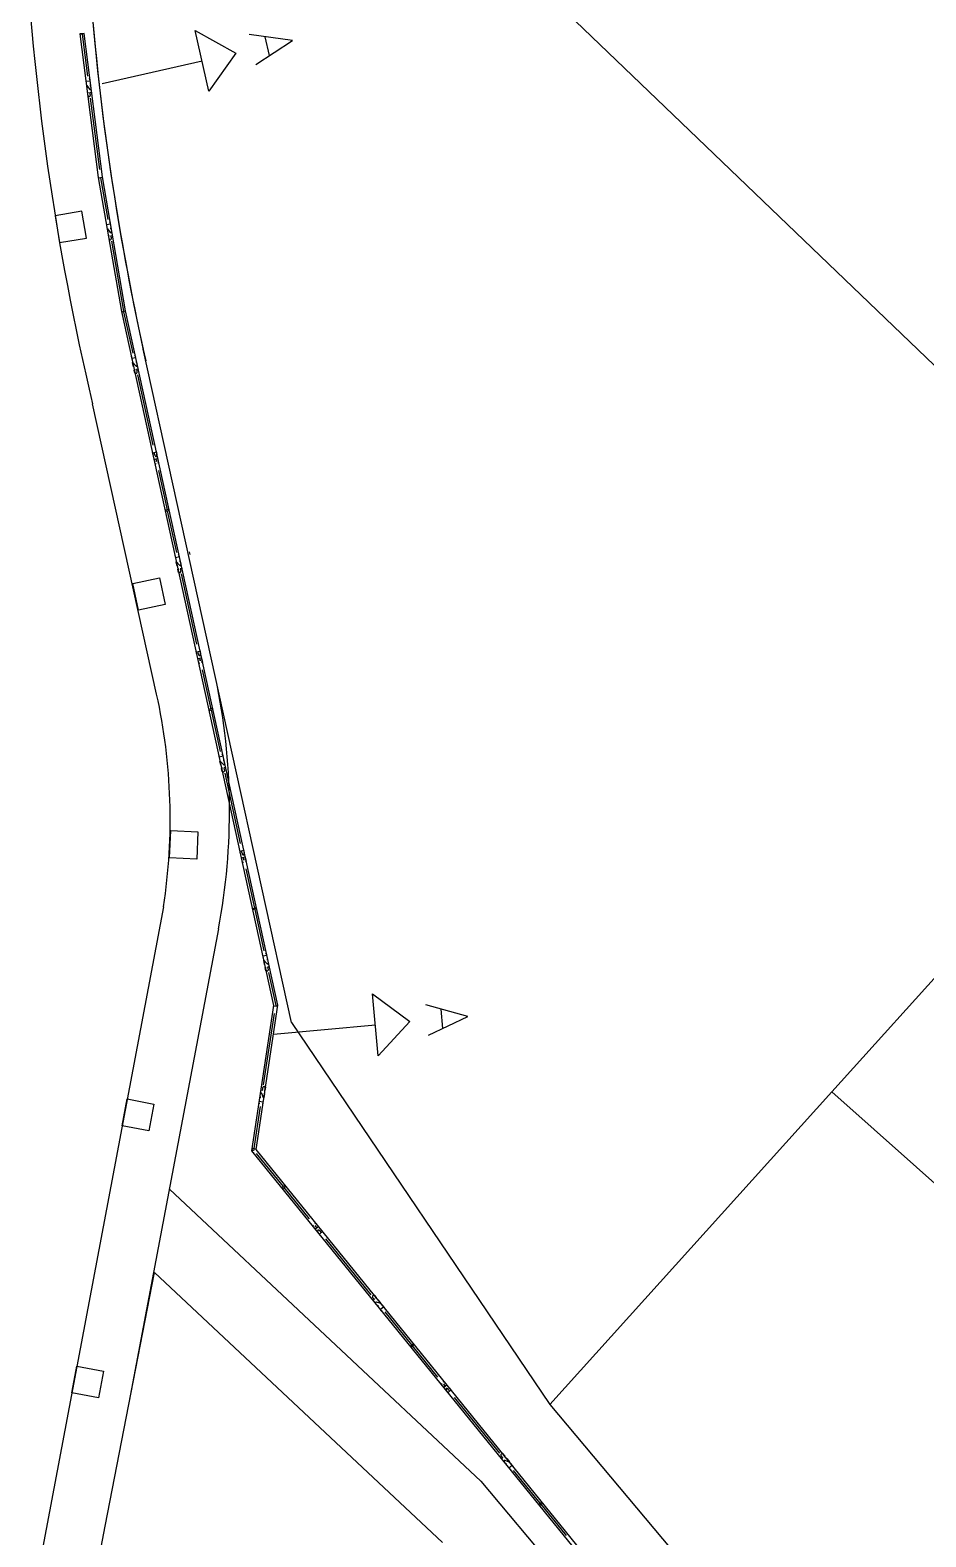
# Model space of a CAD drawing. Header units: inches. Extents: x 0.0008 to 0.0144, y 0.0003 to 0.0113.
# Drawn here: x 0.008859 to 0.009897, y 0.00227 to 0.004015 of the extents above; entities that cross this region are included whole.
import ezdxf

# ---------------------------------------------------------------- set-up
doc = ezdxf.new("R2010")
doc.units = ezdxf.units.IN
doc.header["$MEASUREMENT"] = 0
doc.layers.add('Standard', color=7, linetype='Continuous')

msp = doc.modelspace()

# ---------------------------------------------------------------- linework, layer by layer
at = {"layer": 'Standard', "color": 220, "linetype": 'ByBlock'}
for p, q in [((0.01024983648924069, 0.003297412996639185), (0.00938001602976722, 0.004132262757588244)), ((0.009787483139672114, 0.002785843255602287), (0.01024947209285061, 0.003297003294556457)), ((0.009460838864412914, 0.00242361315128902), (0.009787483139672114, 0.002785843255602287)), ((0.01087038117694248, 0.001822625888753567), (0.009787483139672114, 0.002785843255602287))]:
    msp.add_line(p, q, dxfattribs=at)
at = {"layer": 'Standard', "color": 51, "linetype": 'ByBlock'}
for p, q in [((0.00906598431103572, 0.00394486122403513), (0.009050161275180288, 0.00401490146801874)), ((0.009050161275180288, 0.00401490146801874), (0.009097162494470854, 0.003988712236826287)), ((0.008921456625231422, 0.004011659488316579), (0.008916577559742032, 0.004011140245445776)), ((0.008916577559742032, 0.004011140245445776), (0.008937862659027315, 0.003844776025434705)), ((0.008942714809647341, 0.003845505634777835), (0.008921456625231422, 0.004011659488316579)), ((0.009162739497250362, 0.004003462181544157), (0.009112761223355725, 0.004010257315548945)), ((0.009120536114594412, 0.003975841967931181), (0.009162739497250362, 0.004003462181544157)), ((0.009136063090006568, 0.003986000385077079), (0.009131147231958835, 0.004007760298927788)), ((0.008942463885055346, 0.003953749145733145), (0.009058072793107925, 0.003979881346027355)), ((0.009097162494470854, 0.003988712236826287), (0.00906598431103572, 0.00394486122403513)), ((0.008937862659027315, 0.003844776025434705), (0.0089647283320697, 0.003689431562461949)), ((0.00896954345944885, 0.003690375250025362), (0.008942714809647341, 0.003845505634777854)), ((0.0089647283320697, 0.003689431562461949), (0.00914090138003113, 0.002885822937041095)), ((0.009145887482864556, 0.002885986724663024), (0.008969543459448835, 0.003690375250025445)), ((0.0092622660352395, 0.00282765859821911), (0.009255688568551378, 0.002899162032912366)), ((0.009255688568551378, 0.002899162032912366), (0.009298883615031967, 0.002867081222374111)), ((0.00914090138003113, 0.002885822937041098), (0.009115458828474495, 0.002717638455322295)), ((0.009120633173331158, 0.002719046590903854), (0.009145887482864556, 0.002885986724663024)), ((0.009365822140761496, 0.00287317531261635), (0.009317152472626471, 0.002886414085643193)), ((0.009337100902199302, 0.002859332065354665), (0.009335057432611956, 0.002881546559343524)), ((0.009140951343461271, 0.002852539039236854), (0.009258977301895401, 0.002863410315566169)), ((0.009298883615031967, 0.002867081222374111), (0.0092622660352395, 0.00282765859821911)), ((0.00932038441171765, 0.002851279776839173), (0.009365822140761496, 0.00287317531261635)), ((0.009115458828474495, 0.002717638455322295), (0.01034201574017339, 0.001205651254820953)), ((0.01034518632166237, 0.00120952944665176), (0.009120633173331158, 0.002719046590903858))]:
    msp.add_line(p, q, dxfattribs=at)
at = {"layer": 'Standard', "color": 7, "linetype": 'ByBlock'}
for p, q in [((0.008921533353365771, 0.004011059781636905), (0.008916667494746436, 0.00401043731394161)), ((0.008919108222520362, 0.004010749545412177), (0.008925342890928185, 0.003962012855556213)), ((0.008923592490084295, 0.003956311588121779), (0.008928458348703634, 0.003956934055817071)), ((0.008924252013449803, 0.003951156757091318), (0.00892451947914683, 0.003951190972790752)), ((0.00892451947914683, 0.003951190972790752), (0.00892773475393548, 0.003947077524185823)), ((0.008925363725952594, 0.003946297918106767), (0.00892488155848052, 0.003946236236562243)), ((0.008928447788958252, 0.003957016590729441), (0.008927684463953468, 0.003959454656639598)), ((0.00892926388617944, 0.003947338500254275), (0.008929359261954015, 0.003947602471573201)), ((0.008925586023779259, 0.003940730139628677), (0.008925773625917078, 0.003939900373645854)), ((0.008930227070456594, 0.003943109736235382), (0.008927874011240783, 0.003942808719814327)), ((0.008928580122601473, 0.003936707266592539), (0.008939161074274359, 0.003853995480442748)), ((0.008938033121505937, 0.003844801657577409), (0.008937862177447154, 0.003844779789462728)), ((0.008942817208366032, 0.003844913538166716), (0.00893798342408134, 0.003844077729790547)), ((0.008940408052834723, 0.00384449697171402), (0.00894877955245694, 0.003796081540058945)), ((0.008942243697547772, 0.003846769170861283), (0.008942411176774658, 0.003845459978037528)), ((0.008918895848677022, 0.003805671609528728), (0.008887844702665884, 0.003800396354520732)), ((0.008924171103685015, 0.003774620463517594), (0.008918895848677022, 0.003805671609528728)), ((0.008887844702665884, 0.003800396354520732), (0.008893119957673874, 0.00376934520850961)), ((0.008947282333240913, 0.003790308965190918), (0.00895211611752561, 0.003791144773567087)), ((0.008952102728395566, 0.003791222193076098), (0.008951231340220795, 0.003793628769647618)), ((0.008893119957673874, 0.00376934520850961), (0.008924171103685015, 0.003774620463517594)), ((0.008948167943637063, 0.003785188130467142), (0.008948432754790422, 0.003785233918894398)), ((0.008948432754790422, 0.003785233918894398), (0.008951825780793276, 0.003781265817845299)), ((0.008949491323561657, 0.003780382716057366), (0.008949013299015209, 0.003780300060958087)), ((0.00894996674600059, 0.003774786977026086), (0.008950182115117897, 0.00377400938096998)), ((0.008954491163588008, 0.003777411625898783), (0.008952152594723354, 0.003777007264568158)), ((0.008953126292645398, 0.003770942758238039), (0.008967138691072936, 0.003689903954080205)), ((0.008953341959639816, 0.003781593774600275), (0.008953425636857606, 0.003781861684135031)), ((0.008969671714487312, 0.003689790218112996), (0.008964880144291774, 0.003688739352917338)), ((0.008964880144291774, 0.003688739352917338), (0.008964880086178358, 0.003688739340172173)), ((0.008967283649654972, 0.00368926647868837), (0.008977809297050866, 0.003641273283596047)), ((0.008976063644649914, 0.003637746583131752), (0.008977126330204303, 0.003632901116319547)), ((0.008976569685390099, 0.003635439217983082), (0.008976559573303507, 0.003635463673418012)), ((0.00897656515254448, 0.003635438223860173), (0.008976569685390099, 0.003635439217983082)), ((0.008976569685390099, 0.003635439217983082), (0.008981356780853437, 0.003636489101801)), ((0.008977682975018508, 0.003630363014656007), (0.00897794736060846, 0.003630420998490823)), ((0.008978745660572902, 0.003625517547843803), (0.008977682975018508, 0.003630363014656007)), ((0.00897794736060846, 0.003630420998490823), (0.008981514237828524, 0.003626608409044146)), ((0.008981332268204814, 0.003636600915589146), (0.008980368192294004, 0.00363893247154372)), ((0.00897827955558265, 0.00362761802044461), (0.008978189489794921, 0.003628028853115732)), ((0.008979221554634815, 0.003625621918746469), (0.008978745660572902, 0.003625517547843803)), ((0.008979555325757201, 0.003621825763605933), (0.008979549650014618, 0.003621824518828102)), ((0.008980364990941504, 0.003618133979368063), (0.008979555325757201, 0.003621825763605933)), ((0.00898434127832357, 0.003622875396768929), (0.008982030936281296, 0.003622368703150091)), ((0.008983014255148566, 0.003627003759480334), (0.00898308588252563, 0.003627275139130354)), ((0.008983274537044885, 0.003616353739990421), (0.009001137775173492, 0.003534903750242398)), ((0.009000353600178894, 0.00352699305599563), (0.009001213869437209, 0.003523070535242894)), ((0.00900515177965218, 0.003526594362098252), (0.009000657224623003, 0.003525608636906429)), ((0.009003232813942295, 0.003523513320890555), (0.009002676169128091, 0.00352605142255409)), ((0.009004848155208071, 0.003527978781187453), (0.009005708424466389, 0.003524056260434716)), ((0.009002074138695528, 0.003519148014490154), (0.009003389844620017, 0.003513148865103614)), ((0.009006826521105528, 0.003518981111359185), (0.009002327159065623, 0.003517994331915819)), ((0.009003389844620017, 0.003513148865103614), (0.00900482714082721, 0.003513464086314689)), ((0.009005965097755449, 0.00351613200549074), (0.009004426854323, 0.003515794644997283)), ((0.00900465855926792, 0.003518505643913716), (0.00900521520408213, 0.003515967542250181)), ((0.009006573500735433, 0.003520134793933519), (0.0090078386025859, 0.003514366381061847)), ((0.0090078386025859, 0.003514366381061847), (0.00900665607794721, 0.0035141070351825)), ((0.009007615096647886, 0.003505369476339433), (0.009017584099229571, 0.00345991438291065)), ((0.009015180593866374, 0.003459387257139622), (0.009015161280844704, 0.003459383021496303)), ((0.009019952909153658, 0.003460433899437126), (0.009015180593866374, 0.003459387257139622)), ((0.009015484218310488, 0.003458002838050421), (0.009015464789062008, 0.003457998576916771)), ((0.00902025641737096, 0.003459049454857595), (0.009015484218310488, 0.003458002838050421)), ((0.009017887723673684, 0.003458529963821449), (0.009028413371069575, 0.00341053676872913)), ((0.009026667718668622, 0.003407010068264831), (0.009027730404223016, 0.003402164601452626)), ((0.009027173759408808, 0.003404702703116161), (0.009027120433277032, 0.003404831668956598)), ((0.009027149855428131, 0.003404697460604772), (0.009027173759408808, 0.003404702703116161)), ((0.009027173759408811, 0.003404702703116161), (0.009031941483737083, 0.003405748338545594)), ((0.009031893128178339, 0.003405968911127732), (0.009030972266312718, 0.003408195956676803)), ((0.00902828704903722, 0.00339962649978909), (0.009028551434627172, 0.003399684483623902)), ((0.009029349734591612, 0.003394781032976886), (0.00902828704903722, 0.00339962649978909)), ((0.009028551434627172, 0.003399684483623902), (0.009032118311847233, 0.003395871894177228)), ((0.009029825628653527, 0.003394885403879547), (0.009029349734591612, 0.003394781032976886)), ((0.009030159399775913, 0.003391089248739016), (0.009030134352898268, 0.003391083755572701)), ((0.009030969064960212, 0.003387397464501142), (0.009030159399775913, 0.003391089248739016)), ((0.00903492598120722, 0.003392134633513527), (0.009032635010300008, 0.003391632188283173)), ((0.00903361832916728, 0.003396267244613413), (0.009033689956544341, 0.003396538624263437)), ((0.009033878611063598, 0.003385617225123505), (0.009051741849192201, 0.003304167235375481)), ((0.008978048972362202, 0.003374677976387827), (0.00900887121796932, 0.003381158035009433)), ((0.008984529030983792, 0.003343855730780728), (0.008978048972362202, 0.003374677976387827)), ((0.00900887121796932, 0.003381158035009433), (0.00901535127659091, 0.003350335789402319)), ((0.00901535127659091, 0.003350335789402319), (0.008984529030983792, 0.003343855730780728)), ((0.009050957674197606, 0.003296256541128713), (0.009051817943455921, 0.003292334020375972)), ((0.009055755853670893, 0.00329585784723133), (0.009051261298641717, 0.003294872122039508)), ((0.00905267821271424, 0.003288411499623236), (0.009053993918638727, 0.003282412350236697)), ((0.00905743059512424, 0.003288244596492268), (0.009052931233084335, 0.003287257817048901)), ((0.009053836887961008, 0.003292776806023637), (0.009053280243146803, 0.003295314907687173)), ((0.009053993918638727, 0.003282412350236697), (0.009055431214845918, 0.003282727571447772)), ((0.009056569171774158, 0.003285395490623823), (0.009055030928341711, 0.003285058130130367)), ((0.009055262633286633, 0.0032877691290468), (0.009055819278100842, 0.003285231027383264)), ((0.009055452229226782, 0.003297242266320531), (0.009056312498485103, 0.003293319745567795)), ((0.009057177574754145, 0.003289398279066598), (0.009058442676604614, 0.003283629866194929)), ((0.009058442676604614, 0.003283629866194929), (0.00905726015196592, 0.003283370520315583)), ((0.009058219170666598, 0.003274632961472516), (0.009068188173248283, 0.003229177868043732)), ((0.009065784667885086, 0.003228650742272705), (0.009065745983728354, 0.003228642258240898)), ((0.009070537612037306, 0.003229693136181724), (0.009065784667885086, 0.003228650742272705)), ((0.0090660882923292, 0.0032272663231835), (0.009066049491945657, 0.003227257813661366)), ((0.009070841120254606, 0.003228308691602189), (0.0090660882923292, 0.0032272663231835)), ((0.009068491797692393, 0.003227793448954532), (0.009079017445088287, 0.003179800253862209)), ((0.009077271792687336, 0.003176273553397914), (0.009078334478241724, 0.003171428086585709)), ((0.009082453988151865, 0.003175336906666311), (0.009081576340331429, 0.003177459441809882)), ((0.009077777833427518, 0.003173966188249244), (0.009077681293250555, 0.003174199664495189)), ((0.00907773455831178, 0.003173956697349371), (0.009077777833427518, 0.003173966188249244)), ((0.009077777833427518, 0.003173966188249244), (0.009082526186620733, 0.003175007575290193)), ((0.009078891123055932, 0.003168889984922169), (0.009079155508645886, 0.003168947968756984)), ((0.009079953808610326, 0.003164044518109964), (0.009078891123055932, 0.003168889984922169)), ((0.009079155508645886, 0.003168947968756984), (0.009082722385865943, 0.003165135379310307)), ((0.00908042970267224, 0.00316414888901263), (0.009079953808610326, 0.003164044518109964)), ((0.009080763473794625, 0.003160352733872095), (0.009080719055781913, 0.003160342992317299)), ((0.009081573138978925, 0.003156660949634224), (0.009080763473794625, 0.003160352733872095)), ((0.009085510684090867, 0.003161393870258122), (0.009083239084318717, 0.003160895673416252)), ((0.009084222403185988, 0.003165530729746496), (0.009084294030563052, 0.003165802109396515)), ((0.009084482685082308, 0.003154880710256583), (0.009102345923210914, 0.003073430720508559)), ((0.009020440397519335, 0.003056874110870799), (0.009021918716412503, 0.00308833546108426)), ((0.009021918716412503, 0.00308833546108426), (0.009053380066625968, 0.003086857142191103)), ((0.009053380066625968, 0.003086857142191103), (0.009051901747732799, 0.003055395791977633)), ((0.009051901747732799, 0.003055395791977633), (0.009020440397519335, 0.003056874110870799)), ((0.009101561748216315, 0.003065520026261791), (0.009102422017474633, 0.003061597505509054)), ((0.009106359927689605, 0.003065121332364413), (0.00910186537266043, 0.00306413560717259)), ((0.009103282286732954, 0.003057674984756315), (0.009104597992657436, 0.003051675835369775)), ((0.009108034669142949, 0.003057508081625346), (0.009103535307103047, 0.00305652130218198)), ((0.00910444096197972, 0.003062040291156716), (0.009103884317165512, 0.003064578392820252)), ((0.00910717324579287, 0.003054658975756902), (0.009105635002360422, 0.003054321615263445)), ((0.009105866707305347, 0.003057032614179878), (0.009106423352119551, 0.003054494512516342)), ((0.009106056303245492, 0.003066505751453614), (0.009106916572503811, 0.003062583230700878)), ((0.009107781648772855, 0.003058661764199681), (0.009109046750623323, 0.003052893351328008)), ((0.009104597992657436, 0.003051675835369775), (0.00910603528886463, 0.003051991056580851)), ((0.009109046750623323, 0.003052893351328008), (0.009107864225984629, 0.003052634005448661)), ((0.009108823244685307, 0.003043896446605594), (0.009118792247266996, 0.00299844135317681)), ((0.009116388741903798, 0.002997914227405783), (0.009116330686612, 0.002997901494985496)), ((0.009121122314920953, 0.002998952372926319), (0.009116388741903798, 0.002997914227405783)), ((0.00911669236634791, 0.002996529808316583), (0.009116634194829304, 0.002996517050405965)), ((0.009121425823138256, 0.002997567928346787), (0.00911669236634791, 0.002996529808316583)), ((0.009119095871711107, 0.00299705693408761), (0.009129621519107, 0.002949063738995291)), ((0.009127875866706046, 0.002945537038530992), (0.009128938552260437, 0.002940691571718787)), ((0.009128381907446232, 0.002943229673382323), (0.009128242153224086, 0.00294356766003376)), ((0.009128319261195424, 0.002943215934093965), (0.009128381907446232, 0.002943229673382323)), ((0.009128381907446232, 0.002943229673382323), (0.009133110889504378, 0.002944266812034787)), ((0.009129495197074641, 0.002938153470055252), (0.009129759582664598, 0.002938211453890063)), ((0.00913055788262904, 0.002933308003243047), (0.009129495197074641, 0.002938153470055252)), ((0.009129759582664598, 0.002938211453890063), (0.009133326459884657, 0.00293439886444339)), ((0.009131033776690951, 0.002933412374145708), (0.00913055788262904, 0.002933308003243047)), ((0.009133014848125395, 0.002944704902204902), (0.009132180414350138, 0.002946722926942964)), ((0.009134606689860268, 0.00293744375890459), (0.009134266265367052, 0.00293804640034826)), ((0.009134826477204702, 0.002934794214879575), (0.009134898104581764, 0.002935065594529598)), ((0.009131367547813338, 0.002929616219005177), (0.009131303758665563, 0.002929602229061897)), ((0.009132177212997639, 0.002925924434767303), (0.009131367547813338, 0.002929616219005177)), ((0.009136095386974515, 0.002930653107002721), (0.009133843158337429, 0.002930159158549335)), ((0.009135086759101019, 0.002924144195389665), (0.009143472677418068, 0.002885907401140283)), ((0.009140951141389101, 0.00288416406715611), (0.009141203522892528, 0.002885832862079232)), ((0.009141163081245953, 0.00288556545415287), (0.00914571272305835, 0.00288487738552039)), ((0.009143779589822747, 0.002885917482852315), (0.009143669033688075, 0.002885186464478295)), ((0.0091455007832015, 0.00288347599852363), (0.009145880459940602, 0.002885986493968225)), ((0.009129468345517625, 0.002793921617371925), (0.009141937473762263, 0.002876369885681276)), ((0.00896556789487788, 0.002746589531411035), (0.008971409102575316, 0.002777539204699118)), ((0.008971409102575316, 0.002777539204699118), (0.009002358775863405, 0.002771697997001716)), ((0.0091258999692426, 0.002783883821171515), (0.009125735964795127, 0.00278365604949461)), ((0.009126135347456358, 0.002788214113094984), (0.009128476950565198, 0.002787859978920177)), ((0.009129408314567784, 0.002778879577391023), (0.00912744212497474, 0.002783716161916917)), ((0.00912854559465355, 0.002771365038782866), (0.009129287384152527, 0.002776269893271524)), ((0.009129675940556747, 0.002778839102765583), (0.009129408314567784, 0.002778879577391023)), ((0.009130417730055719, 0.002783743957254244), (0.009129675940556747, 0.002778839102765583)), ((0.009129936003275586, 0.002783816811580035), (0.009130417730055719, 0.002783743957254244)), ((0.009130089044917859, 0.002781553327287358), (0.009130045104206728, 0.002781262863270342)), ((0.009131548075958918, 0.00279121802123696), (0.00913098290300732, 0.002787480989245602)), ((0.00913098290300732, 0.002787480989245602), (0.00913098570356587, 0.002787480565700941)), ((0.009002358775863405, 0.002771697997001716), (0.008996517568166008, 0.002740748323713621)), ((0.009118306179723559, 0.002720115235542587), (0.009125653428094339, 0.002768696651430252)), ((0.009124035580198173, 0.002774333890930039), (0.009124101741416773, 0.002771798201749744)), ((0.009128898827748299, 0.002773700683777465), (0.009124050708262346, 0.002774433892914)), ((0.009128901064371855, 0.002773700345519956), (0.009128898827748304, 0.002773700683777465)), ((0.009128898827748304, 0.002773700683777465), (0.009128899164294865, 0.002773687785322815)), ((0.008996517568166008, 0.002740748323713621), (0.00896556789487788, 0.002746589531411035)), ((0.00911567681861858, 0.002719079449136142), (0.009118940295626326, 0.002718585894642307)), ((0.009115888815824752, 0.00272048082745963), (0.009120739143259601, 0.002719747284402224)), ((0.009117558532565137, 0.002718209864480878), (0.009116012628754184, 0.002716955780978736)), ((0.009116102451157551, 0.002716845056133504), (0.009117989171774138, 0.002715213297704638)), ((0.009118037742274586, 0.002718340275626945), (0.009118094239866708, 0.002718713848545827)), ((0.009121302934030894, 0.002718205694979673), (0.009120623016371558, 0.002719043826809732)), ((0.009120739143259601, 0.002719747284402224), (0.00912073917193426, 0.002719747280065591)), ((0.009152280907168027, 0.002676113497002008), (0.009121326658064508, 0.002714270678379953)), ((0.009150389493549113, 0.002674579125588728), (0.009154191823703382, 0.002677663689765606)), ((0.009151282399128201, 0.002673478433240937), (0.009155084734735216, 0.002676563001841244)), ((0.009182491063745024, 0.002638873555561035), (0.009153173818199863, 0.002675012809077646)), ((0.009154191823703382, 0.002677663689765606), (0.009154199096754047, 0.002677669589882276)), ((0.009155084734735216, 0.002676563001841244), (0.009155092002333134, 0.002676568897534484)), ((0.009186331029222497, 0.002630734211937602), (0.009187271200157889, 0.002631496906777291)), ((0.009190051491855129, 0.002626148012252752), (0.009186331029222497, 0.002630734211937602)), ((0.00918975944647137, 0.002633819620778449), (0.009188616718383228, 0.002632892605505819)), ((0.009188797836526102, 0.002629997793781578), (0.009190020823108727, 0.00263098991715028)), ((0.009189307399328602, 0.002627065252189721), (0.009192884635082783, 0.002629967213043177)), ((0.009191031046043492, 0.002628463526062488), (0.00918939404248513, 0.002630481453923823)), ((0.009193628727609312, 0.002629049973106209), (0.00918975944647137, 0.002633819620778449)), ((0.009195115142868582, 0.002619913881066886), (0.00919258522827839, 0.002623032496852583)), ((0.009194222231836748, 0.002621014568991248), (0.009197795645757862, 0.002623913429459177)), ((0.009194553472309807, 0.002624629195399087), (0.009196190475868164, 0.002622611267537756)), ((0.009198688556789692, 0.002622812741534811), (0.009196158642199503, 0.002625931357320508)), ((0.009254072764796914, 0.002550635073624539), (0.009201539832424114, 0.002615392213174606)), ((0.009257471866385323, 0.002550350786514196), (0.009259852962470208, 0.002547415618715894)), ((0.009256049987074657, 0.002544330531099953), (0.009257884718438792, 0.00254581892016939)), ((0.009259087268645858, 0.002541235849563484), (0.009259145118962952, 0.002540961202997142)), ((0.009259852962470208, 0.002547415618715894), (0.009259859590279586, 0.0025474209953935)), ((0.009265149046347617, 0.002540457521978323), (0.009260250061222492, 0.002542262624783067)), ((0.009261855697081094, 0.002544173512750398), (0.009262234058555094, 0.00254448045091759)), ((0.009262234058555094, 0.00254448045091759), (0.009265359247166509, 0.002540628043182319)), ((0.00926356102175568, 0.002542858209127649), (0.009263896647838516, 0.002542444479983441)), ((0.009268633254283225, 0.002536592187459654), (0.00926483022526903, 0.002533507056346657)), ((0.009264915906730712, 0.002533401436075685), (0.009266807677079523, 0.002531765310310681)), ((0.009265359247166509, 0.002540628043182319), (0.009265149046347617, 0.002540457521978323)), ((0.00927012143933628, 0.002534757707585713), (0.009266996250724866, 0.002538610115320984)), ((0.009268639828473963, 0.002536597520640205), (0.009268633254283225, 0.002536592187459654)), ((0.009268633254283225, 0.002536592187459654), (0.009268669784046122, 0.002536560594150079)), ((0.009301099412473413, 0.002492665509608051), (0.009270145163369898, 0.002530822690985992)), ((0.009299207090063962, 0.00249113040095665), (0.009303010329008767, 0.002494215702371646)), ((0.009300099995643052, 0.002490029708608859), (0.009303903240040602, 0.002493115014447283)), ((0.009331309569050409, 0.002455425568167075), (0.009301992323505249, 0.002491564821683685)), ((0.009303010329008767, 0.002494215702371646), (0.009303016693268893, 0.002494220865250197)), ((0.009303903240040602, 0.002493115014447283), (0.009303909598847984, 0.002493120172902405)), ((0.008907154087608945, 0.002437083630553378), (0.008912995295306378, 0.002468033303841469)), ((0.008912995295306378, 0.002468033303841469), (0.008943944968594469, 0.002462192096144063)), ((0.008943944968594469, 0.002462192096144063), (0.00893810376089707, 0.002431242422855968)), ((0.009335149534527878, 0.002447286224543642), (0.009336089705463275, 0.002448048919383331)), ((0.009338869997160515, 0.002442700024858791), (0.009335149534527878, 0.002447286224543642)), ((0.009338577951776755, 0.002450371633384492), (0.009337435223688614, 0.002449444618111858)), ((0.009337616341831488, 0.002446549806387618), (0.009338839328414115, 0.002447541929756323)), ((0.009338125904633988, 0.002443617264795764), (0.00934170314038817, 0.002446519225649216)), ((0.009339849551348877, 0.002445015538668528), (0.009338212547790516, 0.002447033466529862)), ((0.009342447232914696, 0.002445601985712248), (0.009338577951776755, 0.002450371633384492)), ((0.00893810376089707, 0.002431242422855968), (0.008907154087608945, 0.002437083630553378)), ((0.009343933648173968, 0.002436465893672925), (0.009341403733583775, 0.002439584509458622)), ((0.009343040737142134, 0.002437566581597292), (0.009346614151063248, 0.002440465442065217)), ((0.009343371977615188, 0.00244118120800513), (0.009345008981173552, 0.002439163280143795)), ((0.009347507062095079, 0.002439364754140854), (0.00934497714750489, 0.002442483369926551)), ((0.0094028912701023, 0.002367187086230583), (0.0093503583377295, 0.00243194422578065)), ((0.009404867583589504, 0.00236088180646787), (0.009406703223744182, 0.002362370932775429)), ((0.009406290371690707, 0.00236690279912024), (0.009408671467775595, 0.002363967631321937)), ((0.009407905773951244, 0.002357787862169523), (0.009407963624268339, 0.002357513215603181)), ((0.009408671467775595, 0.002363967631321937), (0.009408677186794437, 0.002363972270761421)), ((0.009413967551653005, 0.002357009534584362), (0.009409068566527878, 0.00235881463738911)), ((0.00941067420238648, 0.002360725525356441), (0.00941105256386048, 0.002361032463523634)), ((0.00941105256386048, 0.002361032463523634), (0.009414177752471893, 0.002357180055788358)), ((0.009412390563300658, 0.002359394759761602), (0.009412702299311047, 0.002359010480114122)), ((0.009414177752471893, 0.002357180055788358), (0.009413967551653005, 0.002357009534584362)), ((0.009417451759588611, 0.002353144200065693), (0.009413647821783878, 0.002350058331714578)), ((0.009413729362303867, 0.002349957816017862), (0.009415626182384909, 0.002348317322916721)), ((0.009418939944641665, 0.002351309720191752), (0.009415814756030252, 0.002355162127927028)), ((0.00941745742498881, 0.00235314879600813), (0.009417451759588611, 0.002353144200065693)), ((0.009417451759588611, 0.002353144200065693), (0.009417483239619284, 0.002353116974092256)), ((0.0094499179177788, 0.002309217522214091), (0.009418963668675284, 0.002347374703592035)), ((0.009448024686578812, 0.002307681676324571), (0.009451828834314153, 0.002310767714977689)), ((0.009448917592157897, 0.00230658098397678), (0.009452721745345987, 0.002309667027053323)), ((0.009480128074355795, 0.002271977580773118), (0.009450810828810633, 0.002308116834289728)), ((0.009451828834314153, 0.002310767714977689), (0.009451834289783743, 0.002310772140618118)), ((0.009452721745345987, 0.002309667027053323), (0.009452727195362835, 0.002309671448270327))]:
    msp.add_line(p, q, dxfattribs=at)
at = {"layer": 'Standard', "color": 100, "linetype": 'ByBlock'}
for p, q in [((0.009161873880672586, 0.002866054633922599), (0.008989961999820327, 0.003645880141780574)), ((0.009043173924101333, 0.003411268267464016), (0.009043848930207744, 0.003408057616879984)), ((0.009161873880672567, 0.002866054633922614), (0.009460838864412914, 0.00242361315128902)), ((0.008945806466704162, 0.00228263300580913), (0.009002873713182837, 0.002576740940606921)), ((0.00933671588262183, 0.002263837560737846), (0.009002875232030756, 0.002576739135540992)), ((0.009460838864412914, 0.00242361315128902), (0.009721468349008893, 0.002113556880625496)), ((0.008827576960508086, 0.001653646259420764), (0.008945806466704162, 0.00228263300580913))]:
    msp.add_line(p, q, dxfattribs=at)
at = {"layer": 'Standard', "color": 2, "linetype": 'ByBlock'}
for p, q in [((0.009005471170989645, 0.003246346505913177), (0.008931328609053378, 0.003582671492465638)), ((0.009013436757195091, 0.00300022297951539), (0.008761643148735425, 0.001666093066398665)), ((0.0090771260687052, 0.002974673315964169), (0.008973827729976989, 0.00242734646157889)), ((0.009380982825906771, 0.002335057302161811), (0.009020298124890889, 0.00267311922109065)), ((0.009380982825906771, 0.002335057302161811), (0.0096330175478327, 0.002035225738287886))]:
    msp.add_line(p, q, dxfattribs=at)
at = {"layer": 'Standard', "color": 7, "linetype": 'ByBlock'}
for points in [[(0.008927738926275377, 0.003947028435258362), (0.008927941167508358, 0.003946853578779398), (0.008928154861270519, 0.003946740916724086), (0.008928372279299221, 0.003946694523530275), (0.008928585558643233, 0.003946716077013843), (0.008928786986027393, 0.003946804797690259), (0.008928969276804213, 0.003946957476964744), (0.008929125838404084, 0.003947168593171524), (0.008929251008756429, 0.003947430511265571)], [(0.008928979312224082, 0.003950754096122338), (0.008928801608575551, 0.003951001438440177), (0.008928602721894476, 0.003951194781141669), (0.008928389907505717, 0.003951327071144622), (0.008928170928812615, 0.003951393482550484), (0.008927953774090433, 0.003951391592691622)], [(0.008929403252238623, 0.003949548694889874), (0.008929235880066303, 0.003950118508740398), (0.008928993844824786, 0.003950627516108988)], [(0.00892935372143495, 0.003947661150657716), (0.008929470560907359, 0.003948235482459599), (0.008929491997440062, 0.003948855062879047)], [(0.008925905922806303, 0.003943463872555476), (0.008925702069570076, 0.003942915375239886), (0.008925573123694047, 0.003942300404310173), (0.008925523865598181, 0.003941641758628905), (0.008925556121431484, 0.003940963856215937)], [(0.008925765523799641, 0.003939985403254595), (0.008925922694537614, 0.003939574009275221), (0.008926123645094373, 0.003939209106089803), (0.008926360766674149, 0.003938904510399634), (0.008926625080900839, 0.003938671755421838), (0.008926906579775434, 0.003938519654195414), (0.00892719460461909, 0.003938453965884142)], [(0.008927193752401365, 0.003938459490408826), (0.008927535864850473, 0.003938483595420402), (0.008927861851137812, 0.003938606716852949), (0.008928161051605363, 0.003938824828670968), (0.00892842368248372, 0.003939130798680615)], [(0.008928571480230213, 0.003941500102224288), (0.008928400389693511, 0.003941978594954162), (0.008928167662062843, 0.003942399636847783), (0.008927884744522645, 0.003942742518098606)], [(0.008928428989004287, 0.003939075460324496), (0.008928582816091248, 0.003939392291107117), (0.00892868910172295, 0.003939755759972555), (0.008928743737240272, 0.003940151816388822), (0.008928744610610637, 0.003940565150094512), (0.008928691688072381, 0.003940979782944024), (0.008928587015439832, 0.003941379686571063)], [(0.008950157603725709, 0.003777575250588657), (0.008949980342399752, 0.003777027802743177), (0.008949878291924425, 0.003776418899555689), (0.008949855115689074, 0.00377577039932176), (0.008949911645669972, 0.003775105581784496)], [(0.008950170282243843, 0.003774093972114677), (0.008950345389206603, 0.003773689886481756), (0.00895056218953748, 0.003773334171599409), (0.008950812474304543, 0.003773040296262846), (0.008951086766720512, 0.003772819387773512), (0.008951374680972027, 0.003772679810614728), (0.008951665315468286, 0.003772626849738752)], [(0.00895166422117176, 0.003772632331450453), (0.008952004942923775, 0.003772671455191547), (0.00895232520054337, 0.00377280879056128), (0.008952614521698304, 0.00377303984673248), (0.008952863445669857, 0.003773357068234673)], [(0.008951832107446019, 0.003781216959839973), (0.008952041841208874, 0.003781051164625107), (0.008952260281853787, 0.00378094800723398), (0.008952479529446484, 0.003780911218367028), (0.008952691654869322, 0.003780942128498401), (0.008952888986578846, 0.003781039619759189), (0.008953064388048174, 0.003781200166365288), (0.008953211515860393, 0.003781417962127851), (0.008953325049119084, 0.003781685130434855)], [(0.00895290748356281, 0.003784993555182681), (0.008952719076589016, 0.003785232845009299), (0.008952511881329579, 0.003785417256062642), (0.008952293456203733, 0.003785540061084295), (0.00895207176929278, 0.003785596780184902), (0.008951854907666942, 0.003785585344269138)], [(0.00895290692666774, 0.003775730578895854), (0.008952714963161803, 0.003776201086363043), (0.008952463948174161, 0.00377661148848565), (0.008952166228390299, 0.003776941598796024)], [(0.008952871180182067, 0.003773302016712082), (0.008953010928054847, 0.003773625304586204), (0.008953101129859318, 0.003773993095132732), (0.008953138298685158, 0.003774391170757464), (0.008953120997705642, 0.003774804143142913), (0.008953049895720752, 0.003775216048110953), (0.008952927741303485, 0.003775610962746366)], [(0.008953386865176334, 0.003783796972876016), (0.008953193911055752, 0.003784364832825082), (0.008952927567594544, 0.003784867736551579)], [(0.008953417521687653, 0.003781920062866842), (0.008953489621963906, 0.00378230326049563), (0.00895351808863957, 0.003782710333080358), (0.008953502155988134, 0.003783130330755539)], [(0.008982428359563, 0.003630380740947976), (0.00898222945260509, 0.003630611376658547), (0.008982014227303691, 0.00363078634917572), (0.008981790535011492, 0.003630899275555973), (0.00898156653595441, 0.003630946036279736), (0.008981350401549034, 0.003630924925530216)], [(0.008982936595994678, 0.00362928281740715), (0.008982725672168457, 0.00362979999681087), (0.008982454043310916, 0.00363025594494902)], [(0.008980012566877263, 0.003622847014919795), (0.008979865878361727, 0.003622322119830429), (0.008979789146707941, 0.003621743983950401), (0.00897978485295952, 0.003621131300742775), (0.008979853135950653, 0.003620503880724941), (0.008979991787817044, 0.003619882010914772), (0.00898019632538503, 0.003619285798869543)], [(0.00898018072600904, 0.003619369777069917), (0.00898037370692704, 0.003618973915967472), (0.008980606179096129, 0.003618628239599189), (0.008980869340185603, 0.003618345836661787), (0.008981153225858848, 0.003618137400065571), (0.008981447087063232, 0.003618010822057855), (0.00898173979703241, 0.003617970895390784)], [(0.008981522740437611, 0.003626559882382834), (0.00898173967022206, 0.003626403620509138), (0.008981962500445334, 0.003626310322844157), (0.008982183172423483, 0.003626283363510063), (0.008982393705525784, 0.003626323717494666), (0.008982586485795249, 0.003626429925390874), (0.008982754541308424, 0.003626598146176338), (0.008982891794315854, 0.003626822296124519), (0.00898299328104472, 0.003627094268823445)], [(0.008981738458984253, 0.003617976322754339), (0.008982077093210524, 0.003618030625979027), (0.00898239089704987, 0.003618182128774709), (0.008982669609206816, 0.003618425877043449), (0.00898290411587383, 0.003618753900286823)], [(0.00898284153928489, 0.003621126984277421), (0.008982628751877917, 0.003621588448017846), (0.008982359656562, 0.003621987228831342), (0.008982047489340535, 0.003622303711868109)], [(0.008982914301574272, 0.003618699249172244), (0.008983039470142807, 0.00361902845632124), (0.008983113154353252, 0.003619399908725697), (0.008983132505812105, 0.003619799247235811), (0.008983096776454487, 0.003620211034715023), (0.008983007347461925, 0.003620619352789866), (0.00898286767587033, 0.003621008417202815)], [(0.008983075167935665, 0.003627333097131295), (0.008983139653915964, 0.003627882213976795), (0.008983115704510736, 0.003628465818722862)], [(0.00900322800693157, 0.003523512266639012), (0.009003340688481137, 0.00352311236283426), (0.009003496700269363, 0.003522738279796705), (0.009003690046850716, 0.003522404393327685), (0.009003913298024508, 0.003522123534496964), (0.009004157874373322, 0.003521906496551901), (0.009004414376965244, 0.003521761620139004), (0.009004672948549512, 0.003521694472777578), (0.00900492365236515, 0.003521707634903063), (0.009005156854005113, 0.003521800600702358), (0.009005363591661169, 0.003521969797551929), (0.00900553592052113, 0.00352220872331174), (0.009005667218083551, 0.003522508196198826), (0.00900575243865674, 0.003522856707638091), (0.009005788307261862, 0.003523240864530366), (0.009005773445488544, 0.003523645903941717), (0.009005708424466389, 0.003524056260434716)], [(0.009028917020791928, 0.003396636583245311), (0.00902884376906459, 0.003397088055111567), (0.009028721428499744, 0.003397528772231563)], [(0.009030616640895977, 0.003392110500052878), (0.009030469952380441, 0.003391585604963511), (0.009030393220726653, 0.003391007469083484), (0.009030388926978232, 0.003390394785875858), (0.009030457209969367, 0.003389767365858024), (0.009030595861835753, 0.00338914549604785), (0.009030800399403743, 0.003388549284002622)], [(0.009030784800027752, 0.003388633262202996), (0.009030977780945752, 0.003388237401100552), (0.009031210253114843, 0.003387891724732272), (0.009031473414204315, 0.00338760932179487), (0.00903175729987756, 0.003387400885198649), (0.009032051161081944, 0.003387274307190933), (0.009032343871051122, 0.003387234380523862)], [(0.009033032433581714, 0.003399644226081059), (0.009032833526623802, 0.00339987486179163), (0.0090326183013224, 0.003400049834308803), (0.009032394609030206, 0.003400162760689055), (0.009032170609973121, 0.003400209521412819), (0.009031954475567748, 0.003400188410663299)], [(0.009032126814456318, 0.003395823367515914), (0.009032343744240771, 0.00339566710564222), (0.009032566574464048, 0.00339557380797724), (0.009032787246442197, 0.003395546848643145), (0.009032997779544492, 0.003395587202627744), (0.00903319055981396, 0.003395693410523957), (0.009033358615327133, 0.003395861631309421), (0.009033495868334568, 0.003396085781257603), (0.00903359735506343, 0.003396357753956527)], [(0.009032342533002965, 0.003387239807887421), (0.009032681167229236, 0.00338729411111211), (0.009032994971068582, 0.003387445613907791), (0.009033273683225526, 0.003387689362176527), (0.009033508189892544, 0.003388017385419905)], [(0.009033445613303602, 0.003390390469410504), (0.00903323282589663, 0.003390851933150925), (0.009032963730580712, 0.003391250713964421), (0.009032651563359249, 0.003391567197001189)], [(0.009033486426091464, 0.003398701125482146), (0.009033293851284886, 0.00339913393119937), (0.00903305811732963, 0.003399519430082098)], [(0.009033518375592985, 0.003387962734305323), (0.009033643544161519, 0.003388291941454319), (0.009033717228371964, 0.00338866339385878), (0.00903373657983082, 0.003389062732368889), (0.009033700850473201, 0.003389474519848106), (0.009033611421480637, 0.003389882837922945), (0.009033471749889044, 0.003390271902335898)], [(0.009033679241954378, 0.003396596582264378), (0.009033740045443819, 0.003397066923405378), (0.00903373527835439, 0.003397565992570173)], [(0.009053832080950284, 0.003292775751772094), (0.009053944762499851, 0.003292375847967343), (0.009054100774288074, 0.003292001764929783), (0.009054294120869428, 0.003291667878460764), (0.00905451737204322, 0.003291387019630047), (0.009054761948392036, 0.00329116998168498), (0.009055018450983957, 0.003291025105272086), (0.009055277022568226, 0.003290957957910658), (0.009055527726383862, 0.003290971120036142), (0.009055760928023827, 0.003291064085835437), (0.009055967665679883, 0.003291233282685012), (0.00905613999453984, 0.003291472208444819), (0.009056271292102264, 0.003291771681331909), (0.009056356512675452, 0.003292120192771174), (0.00905639238128058, 0.003292504349663445), (0.009056377519507256, 0.003292909389074795), (0.009056312498485103, 0.003293319745567795)], [(0.00907953433650157, 0.003165747057466614), (0.009079447843083304, 0.00316635154024465), (0.009079273516712283, 0.00316693677992857)], [(0.009081220714914686, 0.003161373985185957), (0.009081074026399153, 0.00316084909009659), (0.009080997294745366, 0.003160270954216563), (0.009080993000996945, 0.003159658271008937), (0.009081061283988077, 0.003159030850991103), (0.009081199935854463, 0.003158408981180933), (0.009081404473422452, 0.003157812769135705)], [(0.009083636507600424, 0.003168907711214138), (0.009083437600642516, 0.003169138346924708), (0.009083222375341114, 0.003169313319441882), (0.009082998683048918, 0.003169426245822134), (0.009082774683991835, 0.003169473006545897), (0.00908255854958646, 0.003169451895796378)], [(0.009082730888475032, 0.003165086852648996), (0.009082947818259485, 0.003164930590775299), (0.009083170648482755, 0.003164837293110319), (0.00908339132046091, 0.003164810333776224), (0.009083601853563205, 0.003164850687760827), (0.009083794633832673, 0.003164956895657036), (0.009083962689345847, 0.0031651251164425), (0.009084099942353279, 0.003165349266390681), (0.009084201429082141, 0.003165621239089606)], [(0.009084049687322312, 0.003159653954543582), (0.009083836899915343, 0.003160115418284008), (0.009083567804599426, 0.003160514199097504), (0.00908325563737796, 0.003160830682134272)], [(0.009084044391065232, 0.003168082326530449), (0.009083869190951386, 0.003168451186806724), (0.009083662191348343, 0.003168782915215181)], [(0.009084122449611692, 0.003157226219438405), (0.009084247618180228, 0.003157555426587402), (0.009084321302390676, 0.003157926878991858), (0.009084340653849528, 0.003158326217501973), (0.00908430492449191, 0.003158738004981185), (0.00908421549549935, 0.003159146323056028), (0.009084075823907755, 0.003159535387468976)], [(0.009084283315973087, 0.003165860067397456), (0.009084340087478627, 0.003166269744552318), (0.00908434671731944, 0.003166703273443819)], [(0.009081388874046465, 0.003157896747336079), (0.00908158185496446, 0.003157500886233634), (0.009081814327133555, 0.00315715520986535), (0.009082077488223024, 0.003156872806927949), (0.009082361373896272, 0.003156664370331732), (0.009082655235100658, 0.003156537792324015), (0.009082947945069834, 0.003156497865656945)], [(0.009082946607021672, 0.0031565032930205), (0.009083285241247943, 0.003156557596245189), (0.009083599045087291, 0.00315670909904087), (0.00908387775724424, 0.00315695284730961), (0.009084112263911252, 0.003157280870552984)], [(0.009104436154968993, 0.003062039236905177), (0.009104548836518563, 0.003061639333100421), (0.009104704848306788, 0.003061265250062866), (0.009104898194888137, 0.003060931363593846), (0.009105121446061931, 0.003060650504763126), (0.009105366022410749, 0.003060433466818063), (0.009105622525002669, 0.003060288590405166), (0.009105881096586933, 0.003060221443043739), (0.00910613180040257, 0.003060234605169224), (0.009106365002042538, 0.00306032757096852), (0.009106571739698595, 0.003060496767818091), (0.009106744068558551, 0.003060735693577902), (0.009106875366120972, 0.003061035166464988), (0.009106960586694164, 0.003061383677904252), (0.009106996455299287, 0.003061767834796527), (0.009106981593525965, 0.003062172874207878), (0.009106916572503811, 0.003062583230700878)], [(0.009130144692421743, 0.002934889278577819), (0.009130097492570658, 0.002935373314909027), (0.009129992193002666, 0.002935853636059583), (0.00912983256471313, 0.002936313040735418)], [(0.009134240581619138, 0.00293817119634722), (0.009134041674661229, 0.002938401832057791), (0.009133826449359827, 0.002938576804574964), (0.00913360275706763, 0.002938689730955216), (0.009133378758010548, 0.00293873649167898), (0.009133162623605173, 0.002938715380929461)], [(0.009133334962493744, 0.002934350337782075), (0.009133551892278192, 0.002934194075908382), (0.009133774722501469, 0.002934100778243402), (0.009133995394479621, 0.002934073818909307), (0.009134205927581917, 0.002934114172893905), (0.009134398707851382, 0.002934220380790118), (0.00913456676336456, 0.002934388601575583), (0.009134704016371988, 0.002934612751523764), (0.009134805503100854, 0.002934884724222689)], [(0.009134887389991799, 0.00293512355253054), (0.009134939937386996, 0.002935482122790358), (0.009134953822436074, 0.002935860322985685)], [(0.009131824788933398, 0.002930637470319039), (0.009131678100417866, 0.002930112575229673), (0.009131601368764078, 0.002929534439349646), (0.009131597075015653, 0.00292892175614202), (0.009131665358006788, 0.002928294336124185), (0.009131804009873177, 0.002927672466314012), (0.009132008547441166, 0.002927076254268784)], [(0.009131992948065172, 0.002927160232469157), (0.009132185928983174, 0.002926764371366713), (0.009132418401152267, 0.002926418694998433), (0.009132681562241736, 0.002926136292061031), (0.009132965447914984, 0.002925927855464811), (0.009133259309119368, 0.002925801277457094), (0.009133552019088546, 0.002925761350790024)], [(0.009133550681040386, 0.002925766778153582), (0.009133889315266657, 0.002925821081378272), (0.009134203119106003, 0.002925972584173953), (0.009134481831262949, 0.002926216332442689), (0.009134716337929965, 0.002926544355686067)], [(0.009134653761341023, 0.002928917439676665), (0.009134440973934052, 0.002929378903417087), (0.009134171878618133, 0.002929777684230583), (0.00913385971139667, 0.00293009416726735)], [(0.009134726523630406, 0.002926489704571484), (0.00913485169219894, 0.00292681891172048), (0.009134925376409385, 0.002927190364124941), (0.00913494472786824, 0.002927589702635051), (0.009134908998510622, 0.002928001490114268), (0.009134819569518058, 0.002928409808189106), (0.009134679897926464, 0.002928798872602059)], [(0.009125158313798036, 0.002781755566703405), (0.0091251674906159, 0.002781182797754492), (0.009125259187956078, 0.002780646546551004)], [(0.009125238508739295, 0.002780520824372149), (0.009125341701983886, 0.002780234279501027), (0.009125480053466835, 0.002779993871141575), (0.009125648516168665, 0.002779808369316685), (0.00912584094462191, 0.002779684541075787), (0.00912605031909587, 0.002779626903634961)], [(0.009125725227779732, 0.002783598095643906), (0.009125463244345182, 0.002783096003174602), (0.009125275122621547, 0.002782527715337898)], [(0.009127451552187823, 0.00278376451746337), (0.009127304912965394, 0.002783988064422638), (0.009127130230529343, 0.002784154929066079), (0.009126933822292646, 0.002784259076712205), (0.009126722791384673, 0.002784296740847874), (0.009126504769765606, 0.002784266559344728), (0.009126287642215592, 0.002784169623720752), (0.009126079261180663, 0.002784009439665366), (0.009125887162787987, 0.002783791800255724)], [(0.009128164420675123, 0.00278930955404965), (0.009128197966515334, 0.002788802501842382), (0.00912830652378381, 0.002788333829520047), (0.009128484752869306, 0.002787926589689236)], [(0.009128965313185283, 0.002791602535357653), (0.009128730618437709, 0.002791339927488465), (0.009128528879439988, 0.002791019447179481), (0.009128367894769972, 0.002790653483163984), (0.009128253887574862, 0.002790256182428398), (0.009128191265004469, 0.0027898429033355), (0.00912818244784503, 0.002789429621919724)], [(0.00913032199753832, 0.002791856771406315), (0.009129986357766566, 0.002791927254901059), (0.009129639118121114, 0.002791898090276677), (0.009129291633238707, 0.002791770231208008), (0.009128955265775252, 0.002791547858649906)], [(0.009130190461429263, 0.002786691014541382), (0.009130515283433257, 0.002787128647996626), (0.00913079383572772, 0.002787641032092516), (0.009131017111594322, 0.002788211599386158), (0.009131177891624436, 0.002788821901137402), (0.009131270977151693, 0.002789452203830933), (0.009131293358345834, 0.002790082127240362)], [(0.009131277870502016, 0.002789998128398921), (0.009131239341514552, 0.002790436834638067), (0.009131145976796488, 0.002790842813073961), (0.009131001311511315, 0.002791200691731232), (0.009130810823268203, 0.002791496919885457), (0.009130581724717686, 0.002791720281148055), (0.009130322690451716, 0.002791862318163843)], [(0.009194557294142872, 0.002624632295784614), (0.009194277050345472, 0.002624939026283075), (0.009193969683467425, 0.002625203229612607), (0.009193647005445492, 0.002625414752587421), (0.009193321416615087, 0.002625565466498217), (0.009193005429172379, 0.002625649579493929), (0.009192711186337575, 0.002625663859159303), (0.009192449995697807, 0.002625607756734803), (0.009192231894662886, 0.002625483428205145), (0.009192065264733268, 0.002625295651445992), (0.0091919565094037, 0.002625051642612898), (0.009191909808080516, 0.002624760778828476), (0.009191926955469361, 0.002624434237824842), (0.009192007292605713, 0.002624084568389637), (0.009192147732178465, 0.002623725208123165), (0.009192342877173599, 0.002623369967038933), (0.00919258522827839, 0.002623032496852583)], [(0.009255447795676114, 0.00254870104337722), (0.009255483770389164, 0.002548350685934717), (0.009255584716247515, 0.002547985698009807), (0.00925574673101044, 0.002547620188856413), (0.009255963551710657, 0.002547268287877457), (0.009256226796760445, 0.002546943598427807), (0.009256526289956709, 0.002546658671952528)], [(0.009256173845047547, 0.002549874960202401), (0.009255895648359916, 0.002549674389560469), (0.009255683281622627, 0.002549398117383843), (0.009255543689167015, 0.002549055177693401), (0.009255481435626326, 0.002548656784518582)], [(0.009258191394268476, 0.002549329302715693), (0.009257841215925024, 0.002549596365957114), (0.009257478284339263, 0.002549800855871413), (0.009257116341559804, 0.002549935029648508), (0.009256769092195067, 0.002549993806929898), (0.009256449684501733, 0.002549974962171464), (0.009256170212538906, 0.002549879208911504)], [(0.009259902953763452, 0.002546297797371252), (0.009259798342449728, 0.002546832670111697), (0.009259607317214548, 0.002547383703869276), (0.009259336054673654, 0.002547933081501779), (0.009258993325838268, 0.002548463039416189), (0.009258590212512933, 0.002548956441937256), (0.009258139748976121, 0.002549397335372905)], [(0.009256602881193607, 0.002546564464443748), (0.009257000213244944, 0.002546247676651575), (0.009257419712918592, 0.00254601218047311), (0.00925784074626524, 0.002545869559269472)], [(0.009260220675084987, 0.002542302166990161), (0.009259956679515622, 0.002542344388358098), (0.009259715683116308, 0.002542327700092398), (0.009259506401553102, 0.002542252705726358), (0.009259336403520902, 0.002542122117440961), (0.009259211837020602, 0.0025419406579785), (0.009259137207015862, 0.00254171488984398), (0.009259115212510488, 0.002541452977971299), (0.009259146648938617, 0.002541164394437323)], [(0.009259180716306397, 0.002540914226817531), (0.009259363594353103, 0.002540407907398933), (0.009259636533190776, 0.002539909365005256)], [(0.009260201930253035, 0.002539212395208595), (0.009260612627211885, 0.002538857944258347), (0.009261048088157102, 0.002538581469321299)], [(0.009261127071602331, 0.002538481492765831), (0.009261408357651104, 0.002538364723901559), (0.009261679231429083, 0.002538305018721456), (0.009261929811544296, 0.00253830455525209), (0.009262150956911333, 0.002538363350400689), (0.009262334600215335, 0.002538479259338343)], [(0.009343375799448259, 0.002441184308390658), (0.009343095555650858, 0.002441491038889114), (0.009342788188772811, 0.002441755242218646), (0.009342465510750879, 0.002441966765193461), (0.009342139921920473, 0.00244211747910426), (0.009341823934477763, 0.002442201592099973), (0.009341529691642961, 0.002442215871765347), (0.009341268501003194, 0.002442159769340846), (0.009341050399968272, 0.002442035440811185), (0.009340883770038654, 0.002441847664052036), (0.009340775014709087, 0.002441603655218941), (0.009340728313385902, 0.00244131279143452), (0.009340745460774747, 0.002440986250430882), (0.009340825797911099, 0.002440636580995681), (0.00934096623748385, 0.002440277220729209), (0.009341161382478983, 0.002439921979644973), (0.009341403733583775, 0.002439584509458622)], [(0.0094042663009815, 0.002365253055983263), (0.009404302275694552, 0.002364902698540756), (0.009404403221552901, 0.00236453771061585), (0.009404565236315826, 0.002364172201462457), (0.009404782057016043, 0.0023638203004835), (0.00940504530206583, 0.002363495611033847), (0.009405344795262094, 0.002363210684558567)], [(0.009404992350352933, 0.002366426972808445), (0.009404714153665304, 0.002366226402166508), (0.009404501786928008, 0.002365950129989882), (0.009404362194472403, 0.002365607190299441), (0.009404299940931712, 0.002365208797124626)], [(0.009407009899573862, 0.002365881315321736), (0.009406659721230405, 0.002366148378563153), (0.00940629678964465, 0.002366352868477453), (0.009405934846865189, 0.002366487042254547), (0.009405587597500448, 0.002366545819535941), (0.009405268189807118, 0.002366526974777504), (0.009404988717844292, 0.002366431221517543)], [(0.009405421386498991, 0.002363116477049791), (0.00940581871855033, 0.002362799689257618), (0.009406238218223973, 0.002362564193079154), (0.009406659251570621, 0.002362421571875512)], [(0.009408721459068839, 0.002362849809977296), (0.009408616847755109, 0.002363384682717736), (0.009408425822519932, 0.002363935716475315), (0.009408154559979039, 0.002364485094107819), (0.009407811831143652, 0.002365015052022232), (0.00940740871781832, 0.002365508454543295), (0.009406958254281509, 0.002365949347978945)], [(0.009409039180390374, 0.002358854179596205), (0.009408775184821009, 0.002358896400964138), (0.009408534188421695, 0.002358879712698437), (0.009408324906858489, 0.002358804718332398), (0.009408154908826283, 0.002358674130047004), (0.009408030342325988, 0.002358492670584539), (0.009407955712321248, 0.002358266902450023), (0.009407933717815873, 0.002358004990577339), (0.009407965154244004, 0.002357716407043362)], [(0.009407999221611783, 0.002357466239423575), (0.009408184276499575, 0.002356955130352673), (0.00940846098410691, 0.002356452190898799)], [(0.009409012672352307, 0.002355772120077988), (0.009409426906542217, 0.002355413112662795), (0.009409866593462489, 0.002355133481927338)], [(0.009409945576907717, 0.002355033505371874), (0.009410226862956483, 0.002354916736507603), (0.009410497736734464, 0.002354857031327496), (0.009410748316849682, 0.002354856567858134), (0.009410969462216721, 0.002354915363006732), (0.009411153105520716, 0.002355031271944386)]]:
    msp.add_lwpolyline(points, dxfattribs=at)
at = {"layer": 'Standard', "color": 2, "linetype": 'ByBlock'}
for centre, radius, start, end in [((0.01191098455330868, 0.004289817120145555), 0.003062418078068831, 172.4033051071263, 193.3507044879931), ((0.008350347343511201, 0.00311184004610728), 0.0007396093747734448, 349.3121439594995, 11.87293033995004), ((0.008350497759399823, 0.003101958165239492), 0.0006706997560847322, 351.2754045291869, 12.43196330381623)]:
    msp.add_arc(centre, radius, start, end, dxfattribs=at)
at = {"layer": 'Standard', "color": 100, "linetype": 'ByBlock'}
for centre, radius, start, end in [((0.01191223479044046, 0.00428964158417276), 0.00299233933791135, 171.9687359845072, 192.6901075022908), ((0.01191098455330869, 0.004289817120145551), 0.002991158235549146, 172.408793192614, 192.4319633038163)]:
    msp.add_arc(centre, radius, start, end, dxfattribs=at)

doc.saveas('drawing.dxf')
